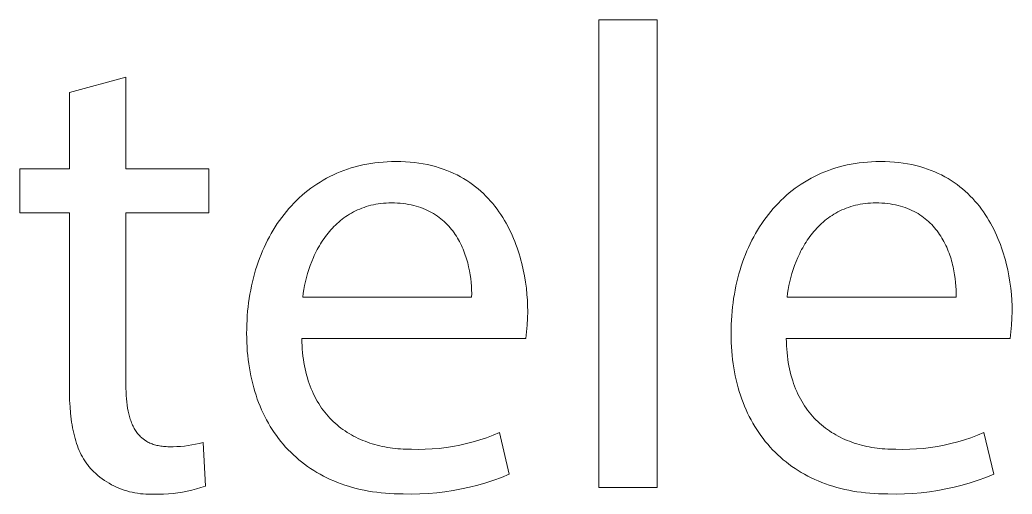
# Model space of a CAD drawing. Header units: millimetres. Extents: x 430 to 4403, y -1522 to 1254.
# Drawn here: x 3938 to 3997.9, y -1456.1 to -1427.4 of the extents above; entities that cross this region are included whole.
import ezdxf

# ---------------------------------------------------------------- set-up
doc = ezdxf.new("R2010")
doc.units = ezdxf.units.MM
doc.header["$MEASUREMENT"] = 0
doc.layers.add('Domyślny', color=7, linetype='Continuous', true_color=0x000000)

msp = doc.modelspace()

# ---------------------------------------------------------------- linework, layer by layer
at = {"layer": 'Domyślny', "color": 18, "lineweight": 15, "true_color": 0x000000}
for p, q in [((3972.984, -1427.425), (3976.49, -1427.425)), ((3972.984, -1455.672), (3972.984, -1427.425)), ((3976.49, -1427.425), (3976.49, -1455.672)), ((3941.003, -1431.805), (3944.416, -1430.892)), ((3944.416, -1430.892), (3944.416, -1436.422)), ((3941.003, -1436.422), (3941.003, -1431.805)), ((3958.254, -1436.307), (3958.485, -1436.246)), ((3958.485, -1436.246), (3958.719, -1436.192)), ((3958.719, -1436.192), (3958.957, -1436.144)), ((3958.957, -1436.144), (3959.199, -1436.102)), ((3959.199, -1436.102), (3959.443, -1436.066)), ((3959.443, -1436.066), (3959.692, -1436.037)), ((3959.692, -1436.037), (3959.943, -1436.014)), ((3959.943, -1436.014), (3960.198, -1435.997)), ((3960.198, -1435.997), (3960.456, -1435.987)), ((3960.456, -1435.987), (3960.717, -1435.984)), ((3960.717, -1435.984), (3961.009, -1435.988)), ((3961.009, -1435.988), (3961.294, -1436)), ((3961.294, -1436), (3961.573, -1436.02)), ((3961.573, -1436.02), (3961.844, -1436.047)), ((3961.844, -1436.047), (3962.11, -1436.082)), ((3962.11, -1436.082), (3962.369, -1436.124)), ((3962.369, -1436.124), (3962.621, -1436.173)), ((3962.621, -1436.173), (3962.867, -1436.229)), ((3962.867, -1436.229), (3963.107, -1436.291)), ((3963.107, -1436.291), (3963.341, -1436.36)), ((3987.506, -1436.307), (3987.737, -1436.246)), ((3987.737, -1436.246), (3987.971, -1436.192)), ((3987.971, -1436.192), (3988.209, -1436.144)), ((3988.209, -1436.144), (3988.451, -1436.102)), ((3988.451, -1436.102), (3988.695, -1436.066)), ((3988.695, -1436.066), (3988.944, -1436.037)), ((3988.944, -1436.037), (3989.195, -1436.014)), ((3989.195, -1436.014), (3989.45, -1435.997)), ((3989.45, -1435.997), (3989.708, -1435.987)), ((3989.708, -1435.987), (3989.969, -1435.984)), ((3989.969, -1435.984), (3990.261, -1435.988)), ((3990.261, -1435.988), (3990.546, -1436)), ((3990.546, -1436), (3990.825, -1436.02)), ((3990.825, -1436.02), (3991.096, -1436.047)), ((3991.096, -1436.047), (3991.362, -1436.082)), ((3991.362, -1436.082), (3991.621, -1436.124)), ((3991.621, -1436.124), (3991.873, -1436.173)), ((3991.873, -1436.173), (3992.119, -1436.229)), ((3992.119, -1436.229), (3992.359, -1436.291)), ((3992.359, -1436.291), (3992.593, -1436.36)), ((3938.013, -1439.081), (3938.013, -1436.422)), ((3938.013, -1436.422), (3941.003, -1436.422)), ((3944.416, -1436.422), (3949.43, -1436.422)), ((3949.43, -1436.422), (3949.43, -1439.081)), ((3956.535, -1436.996), (3956.737, -1436.89)), ((3956.737, -1436.89), (3956.943, -1436.79)), ((3956.943, -1436.79), (3957.152, -1436.695)), ((3957.152, -1436.695), (3957.365, -1436.606)), ((3957.365, -1436.606), (3957.582, -1436.523)), ((3957.582, -1436.523), (3957.803, -1436.445)), ((3957.803, -1436.445), (3958.027, -1436.373)), ((3958.027, -1436.373), (3958.254, -1436.307)), ((3963.341, -1436.36), (3963.569, -1436.436)), ((3963.569, -1436.436), (3963.791, -1436.518)), ((3963.791, -1436.518), (3964.006, -1436.605)), ((3964.006, -1436.605), (3964.216, -1436.699)), ((3964.216, -1436.699), (3964.42, -1436.798)), ((3964.42, -1436.798), (3964.618, -1436.903)), ((3964.618, -1436.903), (3964.811, -1437.014)), ((3985.787, -1436.996), (3985.989, -1436.89)), ((3985.989, -1436.89), (3986.195, -1436.79)), ((3986.195, -1436.79), (3986.404, -1436.695)), ((3986.404, -1436.695), (3986.617, -1436.606)), ((3986.617, -1436.606), (3986.834, -1436.523)), ((3986.834, -1436.523), (3987.055, -1436.445)), ((3987.055, -1436.445), (3987.279, -1436.373)), ((3987.279, -1436.373), (3987.506, -1436.307)), ((3992.593, -1436.36), (3992.821, -1436.436)), ((3992.821, -1436.436), (3993.043, -1436.518)), ((3993.043, -1436.518), (3993.258, -1436.605)), ((3993.258, -1436.605), (3993.468, -1436.699)), ((3993.468, -1436.699), (3993.672, -1436.798)), ((3993.672, -1436.798), (3993.87, -1436.903)), ((3993.87, -1436.903), (3994.063, -1437.014)), ((3955.581, -1437.602), (3955.764, -1437.471)), ((3955.764, -1437.471), (3955.951, -1437.344)), ((3955.951, -1437.344), (3956.142, -1437.223)), ((3956.142, -1437.223), (3956.336, -1437.107)), ((3956.336, -1437.107), (3956.535, -1436.996)), ((3964.811, -1437.014), (3964.998, -1437.129)), ((3964.998, -1437.129), (3965.179, -1437.249)), ((3965.179, -1437.249), (3965.355, -1437.374)), ((3965.355, -1437.374), (3965.525, -1437.504)), ((3984.833, -1437.602), (3985.016, -1437.471)), ((3985.016, -1437.471), (3985.203, -1437.344)), ((3985.203, -1437.344), (3985.394, -1437.223)), ((3985.394, -1437.223), (3985.588, -1437.107)), ((3985.588, -1437.107), (3985.787, -1436.996)), ((3994.063, -1437.014), (3994.25, -1437.129)), ((3994.25, -1437.129), (3994.431, -1437.249)), ((3994.431, -1437.249), (3994.607, -1437.374)), ((3994.607, -1437.374), (3994.777, -1437.504)), ((3954.887, -1438.177), (3955.054, -1438.026)), ((3955.054, -1438.026), (3955.226, -1437.88)), ((3955.226, -1437.88), (3955.401, -1437.739)), ((3955.401, -1437.739), (3955.581, -1437.602)), ((3965.525, -1437.504), (3965.69, -1437.639)), ((3965.69, -1437.639), (3965.85, -1437.777)), ((3965.85, -1437.777), (3966.005, -1437.92)), ((3966.005, -1437.92), (3966.154, -1438.067)), ((3966.154, -1438.067), (3966.298, -1438.217)), ((3984.139, -1438.177), (3984.306, -1438.026)), ((3984.306, -1438.026), (3984.478, -1437.88)), ((3984.478, -1437.88), (3984.653, -1437.739)), ((3984.653, -1437.739), (3984.833, -1437.602)), ((3994.777, -1437.504), (3994.942, -1437.639)), ((3994.942, -1437.639), (3995.102, -1437.777)), ((3995.102, -1437.777), (3995.257, -1437.92)), ((3995.257, -1437.92), (3995.406, -1438.067)), ((3995.406, -1438.067), (3995.55, -1438.217)), ((3954.256, -1438.826), (3954.408, -1438.657)), ((3954.408, -1438.657), (3954.563, -1438.492)), ((3954.563, -1438.492), (3954.723, -1438.332)), ((3954.723, -1438.332), (3954.887, -1438.177)), ((3959.073, -1438.666), (3958.934, -1438.707)), ((3959.215, -1438.629), (3959.073, -1438.666)), ((3959.36, -1438.596), (3959.215, -1438.629)), ((3959.507, -1438.567), (3959.36, -1438.596)), ((3959.658, -1438.542), (3959.507, -1438.567)), ((3959.811, -1438.522), (3959.658, -1438.542)), ((3959.967, -1438.506), (3959.811, -1438.522)), ((3960.126, -1438.494), (3959.967, -1438.506)), ((3960.288, -1438.487), (3960.126, -1438.494)), ((3960.453, -1438.485), (3960.288, -1438.487)), ((3960.635, -1438.487), (3960.453, -1438.485)), ((3960.813, -1438.495), (3960.635, -1438.487)), ((3960.987, -1438.507), (3960.813, -1438.495)), ((3961.157, -1438.524), (3960.987, -1438.507)), ((3961.323, -1438.546), (3961.157, -1438.524)), ((3961.484, -1438.572), (3961.323, -1438.546)), ((3961.641, -1438.603), (3961.484, -1438.572)), ((3961.795, -1438.638), (3961.641, -1438.603)), ((3961.944, -1438.677), (3961.795, -1438.638)), ((3962.089, -1438.72), (3961.944, -1438.677)), ((3966.298, -1438.217), (3966.438, -1438.372)), ((3966.438, -1438.372), (3966.572, -1438.529)), ((3966.572, -1438.529), (3966.701, -1438.69)), ((3966.701, -1438.69), (3966.826, -1438.854)), ((3983.508, -1438.826), (3983.66, -1438.657)), ((3983.66, -1438.657), (3983.815, -1438.492)), ((3983.815, -1438.492), (3983.975, -1438.332)), ((3983.975, -1438.332), (3984.139, -1438.177)), ((3988.325, -1438.666), (3988.186, -1438.707)), ((3988.467, -1438.629), (3988.325, -1438.666)), ((3988.612, -1438.596), (3988.467, -1438.629)), ((3988.759, -1438.567), (3988.612, -1438.596)), ((3988.91, -1438.542), (3988.759, -1438.567)), ((3989.063, -1438.522), (3988.91, -1438.542)), ((3989.219, -1438.506), (3989.063, -1438.522)), ((3989.378, -1438.494), (3989.219, -1438.506)), ((3989.54, -1438.487), (3989.378, -1438.494)), ((3989.705, -1438.485), (3989.54, -1438.487)), ((3989.887, -1438.487), (3989.705, -1438.485)), ((3990.065, -1438.495), (3989.887, -1438.487)), ((3990.239, -1438.507), (3990.065, -1438.495)), ((3990.409, -1438.524), (3990.239, -1438.507)), ((3990.575, -1438.546), (3990.409, -1438.524)), ((3990.736, -1438.572), (3990.575, -1438.546)), ((3990.893, -1438.603), (3990.736, -1438.572)), ((3991.047, -1438.638), (3990.893, -1438.603)), ((3991.196, -1438.677), (3991.047, -1438.638)), ((3991.341, -1438.72), (3991.196, -1438.677)), ((3995.55, -1438.217), (3995.69, -1438.372)), ((3995.69, -1438.372), (3995.824, -1438.529)), ((3995.824, -1438.529), (3995.953, -1438.69)), ((3995.953, -1438.69), (3996.078, -1438.854)), ((3941.003, -1439.081), (3938.013, -1439.081)), ((3941.003, -1449.586), (3941.003, -1439.081)), ((3949.43, -1439.081), (3944.416, -1439.081)), ((3944.416, -1439.081), (3944.416, -1449.467)), ((3953.826, -1439.358), (3953.965, -1439.176)), ((3953.965, -1439.176), (3954.109, -1438.999)), ((3954.109, -1438.999), (3954.256, -1438.826)), ((3957.804, -1439.238), (3957.692, -1439.314)), ((3957.919, -1439.166), (3957.804, -1439.238)), ((3958.037, -1439.097), (3957.919, -1439.166)), ((3958.157, -1439.031), (3958.037, -1439.097)), ((3958.279, -1438.968), (3958.157, -1439.031)), ((3958.405, -1438.909), (3958.279, -1438.968)), ((3958.533, -1438.853), (3958.405, -1438.909)), ((3958.664, -1438.801), (3958.533, -1438.853)), ((3958.798, -1438.752), (3958.664, -1438.801)), ((3958.934, -1438.707), (3958.798, -1438.752)), ((3962.231, -1438.768), (3962.089, -1438.72)), ((3962.368, -1438.819), (3962.231, -1438.768)), ((3962.502, -1438.874), (3962.368, -1438.819)), ((3962.631, -1438.933), (3962.502, -1438.874)), ((3962.757, -1438.995), (3962.631, -1438.933)), ((3962.88, -1439.061), (3962.757, -1438.995)), ((3962.999, -1439.13), (3962.88, -1439.061)), ((3963.114, -1439.202), (3962.999, -1439.13)), ((3963.225, -1439.278), (3963.114, -1439.202)), ((3963.333, -1439.356), (3963.225, -1439.278)), ((3966.826, -1438.854), (3966.946, -1439.021)), ((3966.946, -1439.021), (3967.061, -1439.191)), ((3967.061, -1439.191), (3967.172, -1439.363)), ((3983.078, -1439.358), (3983.217, -1439.176)), ((3983.217, -1439.176), (3983.361, -1438.999)), ((3983.361, -1438.999), (3983.508, -1438.826)), ((3987.056, -1439.238), (3986.944, -1439.314)), ((3987.171, -1439.166), (3987.056, -1439.238)), ((3987.289, -1439.097), (3987.171, -1439.166)), ((3987.409, -1439.031), (3987.289, -1439.097)), ((3987.531, -1438.968), (3987.409, -1439.031)), ((3987.657, -1438.909), (3987.531, -1438.968)), ((3987.785, -1438.853), (3987.657, -1438.909)), ((3987.916, -1438.801), (3987.785, -1438.853)), ((3988.05, -1438.752), (3987.916, -1438.801)), ((3988.186, -1438.707), (3988.05, -1438.752)), ((3991.483, -1438.768), (3991.341, -1438.72)), ((3991.62, -1438.819), (3991.483, -1438.768)), ((3991.754, -1438.874), (3991.62, -1438.819)), ((3991.883, -1438.933), (3991.754, -1438.874)), ((3992.009, -1438.995), (3991.883, -1438.933)), ((3992.132, -1439.061), (3992.009, -1438.995)), ((3992.251, -1439.13), (3992.132, -1439.061)), ((3992.366, -1439.202), (3992.251, -1439.13)), ((3992.477, -1439.278), (3992.366, -1439.202)), ((3992.585, -1439.356), (3992.477, -1439.278)), ((3996.078, -1438.854), (3996.198, -1439.021)), ((3996.198, -1439.021), (3996.313, -1439.191)), ((3996.313, -1439.191), (3996.424, -1439.363)), ((3953.433, -1439.927), (3953.56, -1439.733)), ((3953.56, -1439.733), (3953.691, -1439.544)), ((3953.691, -1439.544), (3953.826, -1439.358)), ((3957.072, -1439.823), (3956.978, -1439.916)), ((3957.169, -1439.732), (3957.072, -1439.823)), ((3957.269, -1439.643), (3957.169, -1439.732)), ((3957.371, -1439.556), (3957.269, -1439.643)), ((3957.475, -1439.473), (3957.371, -1439.556)), ((3957.582, -1439.392), (3957.475, -1439.473)), ((3957.692, -1439.314), (3957.582, -1439.392)), ((3963.438, -1439.438), (3963.333, -1439.356)), ((3963.539, -1439.522), (3963.438, -1439.438)), ((3963.637, -1439.609), (3963.539, -1439.522)), ((3963.731, -1439.699), (3963.637, -1439.609)), ((3963.822, -1439.791), (3963.731, -1439.699)), ((3963.91, -1439.885), (3963.822, -1439.791)), ((3963.995, -1439.982), (3963.91, -1439.885)), ((3967.172, -1439.363), (3967.278, -1439.538)), ((3967.278, -1439.538), (3967.379, -1439.715)), ((3967.379, -1439.715), (3967.476, -1439.894)), ((3967.476, -1439.894), (3967.569, -1440.075)), ((3982.685, -1439.927), (3982.812, -1439.733)), ((3982.812, -1439.733), (3982.943, -1439.544)), ((3982.943, -1439.544), (3983.078, -1439.358)), ((3986.324, -1439.823), (3986.23, -1439.916)), ((3986.421, -1439.732), (3986.324, -1439.823)), ((3986.521, -1439.643), (3986.421, -1439.732)), ((3986.623, -1439.556), (3986.521, -1439.643)), ((3986.727, -1439.473), (3986.623, -1439.556)), ((3986.834, -1439.392), (3986.727, -1439.473)), ((3986.944, -1439.314), (3986.834, -1439.392)), ((3992.69, -1439.438), (3992.585, -1439.356)), ((3992.791, -1439.522), (3992.69, -1439.438)), ((3992.889, -1439.609), (3992.791, -1439.522)), ((3992.983, -1439.699), (3992.889, -1439.609)), ((3993.074, -1439.791), (3992.983, -1439.699)), ((3993.162, -1439.885), (3993.074, -1439.791)), ((3993.247, -1439.982), (3993.162, -1439.885)), ((3996.424, -1439.363), (3996.53, -1439.538)), ((3996.53, -1439.538), (3996.631, -1439.715)), ((3996.631, -1439.715), (3996.728, -1439.894)), ((3996.728, -1439.894), (3996.821, -1440.075)), ((3953.079, -1440.531), (3953.193, -1440.326)), ((3953.193, -1440.326), (3953.311, -1440.125)), ((3953.311, -1440.125), (3953.433, -1439.927)), ((3956.543, -1440.416), (3956.463, -1440.522)), ((3956.625, -1440.312), (3956.543, -1440.416)), ((3956.71, -1440.21), (3956.625, -1440.312)), ((3956.797, -1440.11), (3956.71, -1440.21)), ((3956.886, -1440.012), (3956.797, -1440.11)), ((3956.978, -1439.916), (3956.886, -1440.012)), ((3964.076, -1440.081), (3963.995, -1439.982)), ((3964.155, -1440.181), (3964.076, -1440.081)), ((3964.23, -1440.284), (3964.155, -1440.181)), ((3964.303, -1440.389), (3964.23, -1440.284)), ((3964.372, -1440.496), (3964.303, -1440.389)), ((3964.438, -1440.604), (3964.372, -1440.496)), ((3967.569, -1440.075), (3967.658, -1440.257)), ((3967.658, -1440.257), (3967.742, -1440.441)), ((3967.742, -1440.441), (3967.822, -1440.627)), ((3982.331, -1440.531), (3982.445, -1440.326)), ((3982.445, -1440.326), (3982.563, -1440.125)), ((3982.563, -1440.125), (3982.685, -1439.927)), ((3985.795, -1440.416), (3985.715, -1440.522)), ((3985.877, -1440.312), (3985.795, -1440.416)), ((3985.962, -1440.21), (3985.877, -1440.312)), ((3986.049, -1440.11), (3985.962, -1440.21)), ((3986.138, -1440.012), (3986.049, -1440.11)), ((3986.23, -1439.916), (3986.138, -1440.012)), ((3993.328, -1440.081), (3993.247, -1439.982)), ((3993.407, -1440.181), (3993.328, -1440.081)), ((3993.482, -1440.284), (3993.407, -1440.181)), ((3993.555, -1440.389), (3993.482, -1440.284)), ((3993.624, -1440.496), (3993.555, -1440.389)), ((3993.69, -1440.604), (3993.624, -1440.496)), ((3996.821, -1440.075), (3996.91, -1440.257)), ((3996.91, -1440.257), (3996.994, -1440.441)), ((3996.994, -1440.441), (3997.074, -1440.627)), ((3952.764, -1441.168), (3952.864, -1440.952)), ((3952.864, -1440.952), (3952.969, -1440.74)), ((3952.969, -1440.74), (3953.079, -1440.531)), ((3956.1, -1441.074), (3956.034, -1441.188)), ((3956.168, -1440.961), (3956.1, -1441.074)), ((3956.238, -1440.849), (3956.168, -1440.961)), ((3956.311, -1440.738), (3956.238, -1440.849)), ((3956.386, -1440.629), (3956.311, -1440.738)), ((3956.463, -1440.522), (3956.386, -1440.629)), ((3964.502, -1440.713), (3964.438, -1440.604)), ((3964.563, -1440.824), (3964.502, -1440.713)), ((3964.621, -1440.937), (3964.563, -1440.824)), ((3964.676, -1441.05), (3964.621, -1440.937)), ((3964.728, -1441.165), (3964.676, -1441.05)), ((3967.822, -1440.627), (3967.898, -1440.814)), ((3967.898, -1440.814), (3967.97, -1441.001)), ((3967.97, -1441.001), (3968.039, -1441.19)), ((3982.016, -1441.168), (3982.116, -1440.952)), ((3982.116, -1440.952), (3982.222, -1440.74)), ((3982.222, -1440.74), (3982.331, -1440.531)), ((3985.352, -1441.074), (3985.286, -1441.188)), ((3985.42, -1440.961), (3985.352, -1441.074)), ((3985.49, -1440.849), (3985.42, -1440.961)), ((3985.563, -1440.738), (3985.49, -1440.849)), ((3985.638, -1440.629), (3985.563, -1440.738)), ((3985.715, -1440.522), (3985.638, -1440.629)), ((3993.754, -1440.713), (3993.69, -1440.604)), ((3993.815, -1440.824), (3993.754, -1440.713)), ((3993.873, -1440.937), (3993.815, -1440.824)), ((3993.928, -1441.05), (3993.873, -1440.937)), ((3993.98, -1441.165), (3993.928, -1441.05)), ((3997.074, -1440.627), (3997.15, -1440.814)), ((3997.15, -1440.814), (3997.222, -1441.001)), ((3997.222, -1441.001), (3997.291, -1441.19)), ((3952.488, -1441.836), (3952.575, -1441.61)), ((3952.575, -1441.61), (3952.667, -1441.387)), ((3952.667, -1441.387), (3952.764, -1441.168)), ((3955.795, -1441.656), (3955.74, -1441.775)), ((3955.851, -1441.538), (3955.795, -1441.656)), ((3955.91, -1441.42), (3955.851, -1441.538)), ((3955.971, -1441.304), (3955.91, -1441.42)), ((3956.034, -1441.188), (3955.971, -1441.304)), ((3964.778, -1441.28), (3964.728, -1441.165)), ((3964.825, -1441.397), (3964.778, -1441.28)), ((3964.87, -1441.514), (3964.825, -1441.397)), ((3964.912, -1441.632), (3964.87, -1441.514)), ((3964.952, -1441.75), (3964.912, -1441.632)), ((3968.039, -1441.19), (3968.103, -1441.379)), ((3968.103, -1441.379), (3968.163, -1441.569)), ((3968.163, -1441.569), (3968.22, -1441.76)), ((3981.74, -1441.836), (3981.827, -1441.61)), ((3981.827, -1441.61), (3981.919, -1441.387)), ((3981.919, -1441.387), (3982.016, -1441.168)), ((3985.047, -1441.656), (3984.992, -1441.775)), ((3985.103, -1441.538), (3985.047, -1441.656)), ((3985.162, -1441.42), (3985.103, -1441.538)), ((3985.223, -1441.304), (3985.162, -1441.42)), ((3985.286, -1441.188), (3985.223, -1441.304)), ((3994.03, -1441.28), (3993.98, -1441.165)), ((3994.077, -1441.397), (3994.03, -1441.28)), ((3994.122, -1441.514), (3994.077, -1441.397)), ((3994.164, -1441.632), (3994.122, -1441.514)), ((3994.204, -1441.75), (3994.164, -1441.632)), ((3997.291, -1441.19), (3997.355, -1441.379)), ((3997.355, -1441.379), (3997.415, -1441.569)), ((3997.415, -1441.569), (3997.472, -1441.76)), ((3952.252, -1442.532), (3952.326, -1442.297)), ((3952.326, -1442.297), (3952.405, -1442.065)), ((3952.405, -1442.065), (3952.488, -1441.836)), ((3955.545, -1442.258), (3955.46, -1442.501)), ((3955.638, -1442.016), (3955.545, -1442.258)), ((3955.74, -1441.775), (3955.638, -1442.016)), ((3964.989, -1441.869), (3964.952, -1441.75)), ((3965.024, -1441.988), (3964.989, -1441.869)), ((3965.057, -1442.108), (3965.024, -1441.988)), ((3965.087, -1442.227), (3965.057, -1442.108)), ((3965.115, -1442.347), (3965.087, -1442.227)), ((3968.22, -1441.76), (3968.273, -1441.95)), ((3968.273, -1441.95), (3968.323, -1442.14)), ((3968.323, -1442.14), (3968.411, -1442.521)), ((3981.504, -1442.532), (3981.578, -1442.297)), ((3981.578, -1442.297), (3981.657, -1442.065)), ((3981.657, -1442.065), (3981.74, -1441.836)), ((3984.797, -1442.258), (3984.712, -1442.501)), ((3984.89, -1442.016), (3984.797, -1442.258)), ((3984.992, -1441.775), (3984.89, -1442.016)), ((3994.241, -1441.869), (3994.204, -1441.75)), ((3994.276, -1441.988), (3994.241, -1441.869)), ((3994.309, -1442.108), (3994.276, -1441.988)), ((3994.339, -1442.227), (3994.309, -1442.108)), ((3994.367, -1442.347), (3994.339, -1442.227)), ((3997.472, -1441.76), (3997.525, -1441.95)), ((3997.525, -1441.95), (3997.575, -1442.14)), ((3997.575, -1442.14), (3997.663, -1442.521)), ((3952.118, -1443.011), (3952.183, -1442.77)), ((3952.183, -1442.77), (3952.252, -1442.532)), ((3955.383, -1442.745), (3955.315, -1442.988)), ((3955.46, -1442.501), (3955.383, -1442.745)), ((3965.164, -1442.586), (3965.115, -1442.347)), ((3965.205, -1442.823), (3965.164, -1442.586)), ((3965.238, -1443.059), (3965.205, -1442.823)), ((3968.411, -1442.521), (3968.486, -1442.899)), ((3981.37, -1443.011), (3981.435, -1442.77)), ((3981.435, -1442.77), (3981.504, -1442.532)), ((3984.635, -1442.745), (3984.567, -1442.988)), ((3984.712, -1442.501), (3984.635, -1442.745)), ((3994.416, -1442.586), (3994.367, -1442.347)), ((3994.457, -1442.823), (3994.416, -1442.586)), ((3994.49, -1443.059), (3994.457, -1442.823)), ((3997.663, -1442.521), (3997.738, -1442.899)), ((3952.003, -1443.501), (3952.058, -1443.255)), ((3952.058, -1443.255), (3952.118, -1443.011)), ((3955.203, -1443.471), (3955.159, -1443.708)), ((3955.255, -1443.23), (3955.203, -1443.471)), ((3955.315, -1442.988), (3955.255, -1443.23)), ((3965.264, -1443.291), (3965.238, -1443.059)), ((3965.282, -1443.519), (3965.264, -1443.291)), ((3968.486, -1442.899), (3968.548, -1443.273)), ((3968.548, -1443.273), (3968.598, -1443.643)), ((3981.255, -1443.501), (3981.31, -1443.255)), ((3981.31, -1443.255), (3981.37, -1443.011)), ((3984.455, -1443.471), (3984.411, -1443.708)), ((3984.507, -1443.23), (3984.455, -1443.471)), ((3984.567, -1442.988), (3984.507, -1443.23)), ((3994.516, -1443.291), (3994.49, -1443.059)), ((3994.534, -1443.519), (3994.516, -1443.291)), ((3997.738, -1442.899), (3997.8, -1443.273)), ((3997.8, -1443.273), (3997.85, -1443.643)), ((3951.864, -1444.256), (3951.906, -1444.002)), ((3951.906, -1444.002), (3951.952, -1443.75)), ((3951.952, -1443.75), (3952.003, -1443.501)), ((3955.123, -1443.943), (3955.094, -1444.174)), ((3955.159, -1443.708), (3955.123, -1443.943)), ((3965.292, -1443.743), (3965.282, -1443.519)), ((3965.297, -1443.962), (3965.292, -1443.743)), ((3965.295, -1444.174), (3965.297, -1443.962)), ((3968.598, -1443.643), (3968.635, -1444.007)), ((3968.635, -1444.007), (3968.661, -1444.363)), ((3981.116, -1444.256), (3981.158, -1444.002)), ((3981.158, -1444.002), (3981.204, -1443.75)), ((3981.204, -1443.75), (3981.255, -1443.501)), ((3984.375, -1443.943), (3984.346, -1444.174)), ((3984.411, -1443.708), (3984.375, -1443.943)), ((3994.544, -1443.743), (3994.534, -1443.519)), ((3994.549, -1443.962), (3994.544, -1443.743)), ((3994.547, -1444.174), (3994.549, -1443.962)), ((3997.85, -1443.643), (3997.887, -1444.007)), ((3997.887, -1444.007), (3997.913, -1444.363)), ((3951.796, -1444.771), (3951.828, -1444.513)), ((3951.828, -1444.513), (3951.864, -1444.256)), ((3955.094, -1444.174), (3965.295, -1444.174)), ((3968.661, -1444.363), (3968.677, -1444.71)), ((3981.048, -1444.771), (3981.08, -1444.513)), ((3981.08, -1444.513), (3981.116, -1444.256)), ((3984.346, -1444.174), (3994.547, -1444.174)), ((3997.913, -1444.363), (3997.929, -1444.71)), ((3951.747, -1445.296), (3951.769, -1445.033)), ((3951.769, -1445.033), (3951.796, -1444.771)), ((3968.682, -1445.047), (3968.671, -1445.455)), ((3968.677, -1444.71), (3968.682, -1445.047)), ((3980.999, -1445.296), (3981.021, -1445.033)), ((3981.021, -1445.033), (3981.048, -1444.771)), ((3997.934, -1445.047), (3997.923, -1445.455)), ((3997.929, -1444.71), (3997.934, -1445.047)), ((3951.71, -1446.098), (3951.717, -1445.829)), ((3951.717, -1445.829), (3951.73, -1445.561)), ((3951.73, -1445.561), (3951.747, -1445.296)), ((3968.648, -1445.862), (3968.612, -1446.269)), ((3968.671, -1445.455), (3968.648, -1445.862)), ((3980.962, -1446.098), (3980.969, -1445.829)), ((3980.969, -1445.829), (3980.982, -1445.561)), ((3980.982, -1445.561), (3980.999, -1445.296)), ((3997.9, -1445.862), (3997.864, -1446.269)), ((3997.923, -1445.455), (3997.9, -1445.862)), ((3951.707, -1446.37), (3951.71, -1446.098)), ((3951.71, -1446.64), (3951.707, -1446.37)), ((3968.612, -1446.269), (3968.563, -1446.674)), ((3980.959, -1446.37), (3980.962, -1446.098)), ((3980.962, -1446.64), (3980.959, -1446.37)), ((3997.864, -1446.269), (3997.815, -1446.674)), ((3951.718, -1446.907), (3951.71, -1446.64)), ((3951.731, -1447.172), (3951.718, -1446.907)), ((3955.041, -1446.674), (3955.047, -1446.894)), ((3968.563, -1446.674), (3955.041, -1446.674)), ((3955.047, -1446.894), (3955.056, -1447.11)), ((3980.97, -1446.907), (3980.962, -1446.64)), ((3980.983, -1447.172), (3980.97, -1446.907)), ((3984.293, -1446.674), (3984.299, -1446.894)), ((3997.815, -1446.674), (3984.293, -1446.674)), ((3984.299, -1446.894), (3984.308, -1447.11)), ((3951.748, -1447.434), (3951.731, -1447.172)), ((3951.772, -1447.692), (3951.748, -1447.434)), ((3955.056, -1447.11), (3955.07, -1447.322)), ((3955.07, -1447.322), (3955.088, -1447.53)), ((3955.088, -1447.53), (3955.11, -1447.734)), ((3981, -1447.434), (3980.983, -1447.172)), ((3981.024, -1447.692), (3981, -1447.434)), ((3984.308, -1447.11), (3984.322, -1447.322)), ((3984.322, -1447.322), (3984.34, -1447.53)), ((3984.34, -1447.53), (3984.362, -1447.734)), ((3951.8, -1447.948), (3951.772, -1447.692)), ((3951.833, -1448.201), (3951.8, -1447.948)), ((3951.871, -1448.45), (3951.833, -1448.201)), ((3955.11, -1447.734), (3955.136, -1447.934)), ((3955.136, -1447.934), (3955.166, -1448.13)), ((3955.166, -1448.13), (3955.2, -1448.322)), ((3981.052, -1447.948), (3981.024, -1447.692)), ((3981.085, -1448.201), (3981.052, -1447.948)), ((3981.123, -1448.45), (3981.085, -1448.201)), ((3984.362, -1447.734), (3984.388, -1447.934)), ((3984.388, -1447.934), (3984.418, -1448.13)), ((3984.418, -1448.13), (3984.452, -1448.322)), ((3951.914, -1448.697), (3951.871, -1448.45)), ((3951.962, -1448.94), (3951.914, -1448.697)), ((3955.2, -1448.322), (3955.238, -1448.51)), ((3955.238, -1448.51), (3955.28, -1448.694)), ((3955.28, -1448.694), (3955.326, -1448.874)), ((3955.326, -1448.874), (3955.375, -1449.051)), ((3981.166, -1448.697), (3981.123, -1448.45)), ((3981.214, -1448.94), (3981.166, -1448.697)), ((3984.452, -1448.322), (3984.49, -1448.51)), ((3984.49, -1448.51), (3984.532, -1448.694)), ((3984.532, -1448.694), (3984.578, -1448.874)), ((3984.578, -1448.874), (3984.627, -1449.051)), ((3944.416, -1449.467), (3944.418, -1449.687)), ((3952.015, -1449.18), (3951.962, -1448.94)), ((3952.072, -1449.417), (3952.015, -1449.18)), ((3952.135, -1449.65), (3952.072, -1449.417)), ((3955.375, -1449.051), (3955.428, -1449.223)), ((3955.428, -1449.223), (3955.484, -1449.392)), ((3955.484, -1449.392), (3955.544, -1449.557)), ((3981.267, -1449.18), (3981.214, -1448.94)), ((3981.324, -1449.417), (3981.267, -1449.18)), ((3981.387, -1449.65), (3981.324, -1449.417)), ((3984.627, -1449.051), (3984.68, -1449.223)), ((3984.68, -1449.223), (3984.736, -1449.392)), ((3984.736, -1449.392), (3984.796, -1449.557)), ((3941.007, -1450.004), (3941.003, -1449.586)), ((3941.02, -1450.409), (3941.007, -1450.004)), ((3944.418, -1449.687), (3944.424, -1449.901)), ((3944.424, -1449.901), (3944.434, -1450.11)), ((3952.203, -1449.88), (3952.135, -1449.65)), ((3952.275, -1450.107), (3952.203, -1449.88)), ((3955.544, -1449.557), (3955.608, -1449.718)), ((3955.608, -1449.718), (3955.675, -1449.876)), ((3955.675, -1449.876), (3955.745, -1450.029)), ((3955.745, -1450.029), (3955.819, -1450.179)), ((3981.455, -1449.88), (3981.387, -1449.65)), ((3981.527, -1450.107), (3981.455, -1449.88)), ((3984.796, -1449.557), (3984.86, -1449.718)), ((3984.86, -1449.718), (3984.927, -1449.876)), ((3984.927, -1449.876), (3984.997, -1450.029)), ((3984.997, -1450.029), (3985.071, -1450.179)), ((3941.042, -1450.8), (3941.02, -1450.409)), ((3944.434, -1450.11), (3944.449, -1450.312)), ((3944.449, -1450.312), (3944.468, -1450.507)), ((3944.468, -1450.507), (3944.491, -1450.697)), ((3952.352, -1450.33), (3952.275, -1450.107)), ((3952.434, -1450.549), (3952.352, -1450.33)), ((3952.52, -1450.765), (3952.434, -1450.549)), ((3955.819, -1450.179), (3955.896, -1450.325)), ((3955.896, -1450.325), (3955.976, -1450.468)), ((3955.976, -1450.468), (3956.06, -1450.607)), ((3956.06, -1450.607), (3956.146, -1450.742)), ((3981.604, -1450.33), (3981.527, -1450.107)), ((3981.686, -1450.549), (3981.604, -1450.33)), ((3981.772, -1450.765), (3981.686, -1450.549)), ((3985.071, -1450.179), (3985.148, -1450.325)), ((3985.148, -1450.325), (3985.228, -1450.468)), ((3985.228, -1450.468), (3985.312, -1450.607)), ((3985.312, -1450.607), (3985.398, -1450.742)), ((3941.074, -1451.179), (3941.042, -1450.8)), ((3941.116, -1451.544), (3941.074, -1451.179)), ((3944.491, -1450.697), (3944.519, -1450.88)), ((3944.519, -1450.88), (3944.552, -1451.057)), ((3944.552, -1451.057), (3944.57, -1451.143)), ((3944.57, -1451.143), (3944.59, -1451.227)), ((3944.59, -1451.227), (3944.61, -1451.31)), ((3952.612, -1450.978), (3952.52, -1450.765)), ((3952.708, -1451.187), (3952.612, -1450.978)), ((3952.808, -1451.392), (3952.708, -1451.187)), ((3956.146, -1450.742), (3956.236, -1450.874)), ((3956.236, -1450.874), (3956.328, -1451.002)), ((3956.328, -1451.002), (3956.423, -1451.126)), ((3956.423, -1451.126), (3956.522, -1451.247)), ((3956.522, -1451.247), (3956.623, -1451.364)), ((3981.864, -1450.978), (3981.772, -1450.765)), ((3981.96, -1451.187), (3981.864, -1450.978)), ((3982.06, -1451.392), (3981.96, -1451.187)), ((3985.398, -1450.742), (3985.488, -1450.874)), ((3985.488, -1450.874), (3985.58, -1451.002)), ((3985.58, -1451.002), (3985.675, -1451.126)), ((3985.675, -1451.126), (3985.774, -1451.247)), ((3985.774, -1451.247), (3985.875, -1451.364)), ((3941.141, -1451.721), (3941.116, -1451.544)), ((3941.168, -1451.895), (3941.141, -1451.721)), ((3944.61, -1451.31), (3944.632, -1451.391)), ((3944.632, -1451.391), (3944.655, -1451.47)), ((3944.655, -1451.47), (3944.68, -1451.548)), ((3944.68, -1451.548), (3944.705, -1451.624)), ((3944.705, -1451.624), (3944.732, -1451.698)), ((3944.732, -1451.698), (3944.761, -1451.771)), ((3944.761, -1451.771), (3944.79, -1451.842)), ((3944.79, -1451.842), (3944.821, -1451.911)), ((3952.913, -1451.593), (3952.808, -1451.392)), ((3953.023, -1451.791), (3952.913, -1451.593)), ((3953.138, -1451.985), (3953.023, -1451.791)), ((3956.623, -1451.364), (3956.727, -1451.478)), ((3956.727, -1451.478), (3956.833, -1451.588)), ((3956.833, -1451.588), (3956.942, -1451.694)), ((3956.942, -1451.694), (3957.054, -1451.797)), ((3957.054, -1451.797), (3957.168, -1451.897)), ((3982.165, -1451.593), (3982.06, -1451.392)), ((3982.275, -1451.791), (3982.165, -1451.593)), ((3982.39, -1451.985), (3982.275, -1451.791)), ((3985.875, -1451.364), (3985.979, -1451.478)), ((3985.979, -1451.478), (3986.085, -1451.588)), ((3986.085, -1451.588), (3986.194, -1451.694)), ((3986.194, -1451.694), (3986.306, -1451.797)), ((3986.306, -1451.797), (3986.42, -1451.897)), ((3941.198, -1452.065), (3941.168, -1451.895)), ((3941.231, -1452.232), (3941.198, -1452.065)), ((3941.267, -1452.395), (3941.231, -1452.232)), ((3941.305, -1452.555), (3941.267, -1452.395)), ((3944.821, -1451.911), (3944.853, -1451.979)), ((3944.853, -1451.979), (3944.887, -1452.045)), ((3944.887, -1452.045), (3944.922, -1452.109)), ((3944.922, -1452.109), (3944.959, -1452.171)), ((3944.959, -1452.171), (3944.997, -1452.232)), ((3944.997, -1452.232), (3945.036, -1452.291)), ((3945.036, -1452.291), (3945.077, -1452.348)), ((3945.077, -1452.348), (3945.119, -1452.404)), ((3945.119, -1452.404), (3945.163, -1452.457)), ((3945.163, -1452.457), (3945.208, -1452.509)), ((3953.257, -1452.175), (3953.138, -1451.985)), ((3953.38, -1452.361), (3953.257, -1452.175)), ((3953.508, -1452.543), (3953.38, -1452.361)), ((3957.168, -1451.897), (3957.285, -1451.993)), ((3957.285, -1451.993), (3957.404, -1452.086)), ((3957.404, -1452.086), (3957.526, -1452.175)), ((3957.526, -1452.175), (3957.65, -1452.261)), ((3957.65, -1452.261), (3957.776, -1452.344)), ((3957.776, -1452.344), (3957.904, -1452.423)), ((3957.904, -1452.423), (3958.034, -1452.499)), ((3966.587, -1452.522), (3966.975, -1452.363)), ((3966.975, -1452.363), (3967.57, -1454.877)), ((3982.509, -1452.175), (3982.39, -1451.985)), ((3982.632, -1452.361), (3982.509, -1452.175)), ((3982.76, -1452.543), (3982.632, -1452.361)), ((3986.42, -1451.897), (3986.537, -1451.993)), ((3986.537, -1451.993), (3986.656, -1452.086)), ((3986.656, -1452.086), (3986.778, -1452.175)), ((3986.778, -1452.175), (3986.902, -1452.261)), ((3986.902, -1452.261), (3987.028, -1452.344)), ((3987.028, -1452.344), (3987.156, -1452.423)), ((3987.156, -1452.423), (3987.286, -1452.499)), ((3995.839, -1452.522), (3996.227, -1452.363)), ((3996.227, -1452.363), (3996.822, -1454.877)), ((3941.347, -1452.711), (3941.305, -1452.555)), ((3941.391, -1452.863), (3941.347, -1452.711)), ((3941.439, -1453.012), (3941.391, -1452.863)), ((3941.489, -1453.157), (3941.439, -1453.012)), ((3945.208, -1452.509), (3945.254, -1452.559)), ((3945.254, -1452.559), (3945.303, -1452.608)), ((3945.303, -1452.608), (3945.352, -1452.654)), ((3945.352, -1452.654), (3945.378, -1452.677)), ((3945.378, -1452.677), (3945.403, -1452.699)), ((3945.403, -1452.699), (3945.43, -1452.721)), ((3945.43, -1452.721), (3945.456, -1452.742)), ((3945.456, -1452.742), (3945.483, -1452.763)), ((3945.483, -1452.763), (3945.511, -1452.783)), ((3945.511, -1452.783), (3945.538, -1452.803)), ((3945.538, -1452.803), (3945.566, -1452.822)), ((3945.566, -1452.822), (3945.595, -1452.841)), ((3945.595, -1452.841), (3945.624, -1452.86)), ((3945.624, -1452.86), (3945.653, -1452.878)), ((3945.653, -1452.878), (3945.683, -1452.895)), ((3945.683, -1452.895), (3945.744, -1452.929)), ((3945.744, -1452.929), (3945.806, -1452.961)), ((3945.806, -1452.961), (3945.87, -1452.991)), ((3945.87, -1452.991), (3945.936, -1453.019)), ((3945.936, -1453.019), (3946.003, -1453.045)), ((3946.003, -1453.045), (3946.072, -1453.07)), ((3946.072, -1453.07), (3946.143, -1453.092)), ((3948.403, -1453.108), (3948.628, -1453.066)), ((3948.628, -1453.066), (3948.851, -1453.016)), ((3948.851, -1453.016), (3949.073, -1452.96)), ((3949.073, -1452.96), (3949.219, -1455.593)), ((3953.64, -1452.721), (3953.508, -1452.543)), ((3953.777, -1452.895), (3953.64, -1452.721)), ((3953.919, -1453.064), (3953.777, -1452.895)), ((3954.064, -1453.23), (3953.919, -1453.064)), ((3958.034, -1452.499), (3958.167, -1452.572)), ((3958.167, -1452.572), (3958.301, -1452.641)), ((3958.301, -1452.641), (3958.438, -1452.707)), ((3958.438, -1452.707), (3958.576, -1452.77)), ((3958.576, -1452.77), (3958.716, -1452.829)), ((3958.716, -1452.829), (3958.858, -1452.886)), ((3958.858, -1452.886), (3959.002, -1452.939)), ((3959.002, -1452.939), (3959.147, -1452.989)), ((3959.147, -1452.989), (3959.295, -1453.035)), ((3959.295, -1453.035), (3959.443, -1453.079)), ((3959.443, -1453.079), (3959.593, -1453.119)), ((3964.577, -1453.118), (3964.986, -1453.026)), ((3964.986, -1453.026), (3965.393, -1452.92)), ((3965.393, -1452.92), (3965.795, -1452.801)), ((3965.795, -1452.801), (3966.193, -1452.668)), ((3966.193, -1452.668), (3966.587, -1452.522)), ((3982.892, -1452.721), (3982.76, -1452.543)), ((3983.029, -1452.895), (3982.892, -1452.721)), ((3983.171, -1453.064), (3983.029, -1452.895)), ((3983.316, -1453.23), (3983.171, -1453.064)), ((3987.286, -1452.499), (3987.419, -1452.572)), ((3987.419, -1452.572), (3987.553, -1452.641)), ((3987.553, -1452.641), (3987.69, -1452.707)), ((3987.69, -1452.707), (3987.828, -1452.77)), ((3987.828, -1452.77), (3987.968, -1452.829)), ((3987.968, -1452.829), (3988.11, -1452.886)), ((3988.11, -1452.886), (3988.254, -1452.939)), ((3988.254, -1452.939), (3988.4, -1452.989)), ((3988.4, -1452.989), (3988.547, -1453.035)), ((3988.547, -1453.035), (3988.695, -1453.079)), ((3988.695, -1453.079), (3988.845, -1453.119)), ((3993.829, -1453.118), (3994.239, -1453.026)), ((3994.239, -1453.026), (3994.645, -1452.92)), ((3994.645, -1452.92), (3995.047, -1452.801)), ((3995.047, -1452.801), (3995.445, -1452.668)), ((3995.445, -1452.668), (3995.839, -1452.522)), ((3941.543, -1453.298), (3941.489, -1453.157)), ((3941.6, -1453.436), (3941.543, -1453.298)), ((3941.66, -1453.57), (3941.6, -1453.436)), ((3941.723, -1453.7), (3941.66, -1453.57)), ((3946.143, -1453.092), (3946.215, -1453.113)), ((3946.215, -1453.113), (3946.289, -1453.131)), ((3946.289, -1453.131), (3946.365, -1453.148)), ((3946.365, -1453.148), (3946.442, -1453.163)), ((3946.442, -1453.163), (3946.522, -1453.175)), ((3946.522, -1453.175), (3946.603, -1453.186)), ((3946.603, -1453.186), (3946.686, -1453.195)), ((3946.686, -1453.195), (3946.771, -1453.202)), ((3946.771, -1453.202), (3946.857, -1453.207)), ((3946.857, -1453.207), (3946.946, -1453.21)), ((3946.946, -1453.21), (3947.036, -1453.211)), ((3947.036, -1453.211), (3947.265, -1453.212)), ((3947.265, -1453.212), (3947.493, -1453.206)), ((3947.493, -1453.206), (3947.722, -1453.192)), ((3947.722, -1453.192), (3947.95, -1453.171)), ((3947.95, -1453.171), (3948.177, -1453.143)), ((3948.177, -1453.143), (3948.403, -1453.108)), ((3954.214, -1453.392), (3954.064, -1453.23)), ((3954.369, -1453.549), (3954.214, -1453.392)), ((3954.528, -1453.702), (3954.369, -1453.549)), ((3959.593, -1453.119), (3959.745, -1453.157)), ((3959.745, -1453.157), (3959.898, -1453.191)), ((3959.898, -1453.191), (3960.052, -1453.222)), ((3960.052, -1453.222), (3960.208, -1453.25)), ((3960.208, -1453.25), (3960.365, -1453.275)), ((3960.365, -1453.275), (3960.523, -1453.297)), ((3960.523, -1453.297), (3960.682, -1453.316)), ((3960.682, -1453.316), (3960.842, -1453.332)), ((3960.842, -1453.332), (3961.003, -1453.345)), ((3961.003, -1453.345), (3961.165, -1453.356)), ((3961.165, -1453.356), (3961.328, -1453.363)), ((3961.328, -1453.363), (3961.492, -1453.367)), ((3961.492, -1453.367), (3961.656, -1453.369)), ((3961.656, -1453.369), (3962.076, -1453.375)), ((3962.076, -1453.375), (3962.496, -1453.367)), ((3962.496, -1453.367), (3962.915, -1453.346)), ((3962.915, -1453.346), (3963.333, -1453.31)), ((3963.333, -1453.31), (3963.75, -1453.26)), ((3963.75, -1453.26), (3964.165, -1453.196)), ((3964.165, -1453.196), (3964.577, -1453.118)), ((3983.466, -1453.392), (3983.316, -1453.23)), ((3983.621, -1453.549), (3983.466, -1453.392)), ((3983.78, -1453.702), (3983.621, -1453.549)), ((3988.845, -1453.119), (3988.997, -1453.157)), ((3988.997, -1453.157), (3989.15, -1453.191)), ((3989.15, -1453.191), (3989.304, -1453.222)), ((3989.304, -1453.222), (3989.46, -1453.25)), ((3989.46, -1453.25), (3989.617, -1453.275)), ((3989.617, -1453.275), (3989.775, -1453.297)), ((3989.775, -1453.297), (3989.934, -1453.316)), ((3989.934, -1453.316), (3990.094, -1453.332)), ((3990.094, -1453.332), (3990.255, -1453.345)), ((3990.255, -1453.345), (3990.417, -1453.356)), ((3990.417, -1453.356), (3990.58, -1453.363)), ((3990.58, -1453.363), (3990.744, -1453.367)), ((3990.744, -1453.367), (3990.908, -1453.369)), ((3990.908, -1453.369), (3991.328, -1453.375)), ((3991.328, -1453.375), (3991.748, -1453.367)), ((3991.748, -1453.367), (3992.167, -1453.346)), ((3992.167, -1453.346), (3992.585, -1453.31)), ((3992.585, -1453.31), (3993.002, -1453.26)), ((3993.002, -1453.26), (3993.417, -1453.196)), ((3993.417, -1453.196), (3993.829, -1453.118)), ((3941.789, -1453.826), (3941.723, -1453.7)), ((3941.859, -1453.948), (3941.789, -1453.826)), ((3941.896, -1454.008), (3941.859, -1453.948)), ((3941.933, -1454.067), (3941.896, -1454.008)), ((3941.971, -1454.124), (3941.933, -1454.067)), ((3942.009, -1454.181), (3941.971, -1454.124)), ((3942.049, -1454.237), (3942.009, -1454.181)), ((3942.09, -1454.292), (3942.049, -1454.237)), ((3954.691, -1453.851), (3954.528, -1453.702)), ((3954.858, -1453.995), (3954.691, -1453.851)), ((3955.029, -1454.135), (3954.858, -1453.995)), ((3955.205, -1454.27), (3955.029, -1454.135)), ((3955.385, -1454.401), (3955.205, -1454.27)), ((3983.943, -1453.851), (3983.78, -1453.702)), ((3984.11, -1453.995), (3983.943, -1453.851)), ((3984.281, -1454.135), (3984.11, -1453.995)), ((3984.457, -1454.27), (3984.281, -1454.135)), ((3984.637, -1454.401), (3984.457, -1454.27)), ((3942.131, -1454.346), (3942.09, -1454.292)), ((3942.174, -1454.399), (3942.131, -1454.346)), ((3942.217, -1454.451), (3942.174, -1454.399)), ((3942.261, -1454.502), (3942.217, -1454.451)), ((3942.306, -1454.551), (3942.261, -1454.502)), ((3942.352, -1454.6), (3942.306, -1454.551)), ((3942.47, -1454.719), (3942.352, -1454.6)), ((3942.592, -1454.833), (3942.47, -1454.719)), ((3942.718, -1454.943), (3942.592, -1454.833)), ((3955.569, -1454.527), (3955.385, -1454.401)), ((3955.757, -1454.649), (3955.569, -1454.527)), ((3955.95, -1454.766), (3955.757, -1454.649)), ((3956.146, -1454.878), (3955.95, -1454.766)), ((3956.347, -1454.985), (3956.146, -1454.878)), ((3967.57, -1454.877), (3967.102, -1455.064)), ((3984.821, -1454.527), (3984.637, -1454.401)), ((3985.009, -1454.649), (3984.821, -1454.527)), ((3985.202, -1454.766), (3985.009, -1454.649)), ((3985.398, -1454.878), (3985.202, -1454.766)), ((3985.599, -1454.985), (3985.398, -1454.878)), ((3996.822, -1454.877), (3996.354, -1455.064)), ((3942.847, -1455.048), (3942.718, -1454.943)), ((3942.981, -1455.149), (3942.847, -1455.048)), ((3943.117, -1455.245), (3942.981, -1455.149)), ((3943.257, -1455.337), (3943.117, -1455.245)), ((3943.4, -1455.423), (3943.257, -1455.337)), ((3943.545, -1455.505), (3943.4, -1455.423)), ((3956.551, -1455.088), (3956.347, -1454.985)), ((3956.76, -1455.186), (3956.551, -1455.088)), ((3956.972, -1455.279), (3956.76, -1455.186)), ((3957.188, -1455.367), (3956.972, -1455.279)), ((3957.409, -1455.45), (3957.188, -1455.367)), ((3957.633, -1455.528), (3957.409, -1455.45)), ((3966.147, -1455.392), (3965.662, -1455.533)), ((3966.627, -1455.236), (3966.147, -1455.392)), ((3967.102, -1455.064), (3966.627, -1455.236)), ((3985.803, -1455.088), (3985.599, -1454.985)), ((3986.012, -1455.186), (3985.803, -1455.088)), ((3986.224, -1455.279), (3986.012, -1455.186)), ((3986.44, -1455.367), (3986.224, -1455.279)), ((3986.661, -1455.45), (3986.44, -1455.367)), ((3986.885, -1455.528), (3986.661, -1455.45)), ((3995.399, -1455.392), (3994.914, -1455.533)), ((3995.879, -1455.236), (3995.399, -1455.392)), ((3996.354, -1455.064), (3995.879, -1455.236)), ((3943.694, -1455.581), (3943.545, -1455.505)), ((3943.845, -1455.652), (3943.694, -1455.581)), ((3943.998, -1455.718), (3943.845, -1455.652)), ((3944.154, -1455.779), (3943.998, -1455.718)), ((3944.312, -1455.834), (3944.154, -1455.779)), ((3944.471, -1455.884), (3944.312, -1455.834)), ((3944.632, -1455.928), (3944.471, -1455.884)), ((3944.795, -1455.966), (3944.632, -1455.928)), ((3944.959, -1455.999), (3944.795, -1455.966)), ((3945.123, -1456.027), (3944.959, -1455.999)), ((3945.289, -1456.048), (3945.123, -1456.027)), ((3945.455, -1456.064), (3945.289, -1456.048)), ((3945.622, -1456.074), (3945.455, -1456.064)), ((3945.789, -1456.078), (3945.622, -1456.074)), ((3945.956, -1456.076), (3945.789, -1456.078)), ((3946.123, -1456.069), (3945.956, -1456.076)), ((3946.409, -1456.075), (3946.123, -1456.069)), ((3946.696, -1456.071), (3946.409, -1456.075)), ((3946.982, -1456.057), (3946.696, -1456.071)), ((3947.267, -1456.033), (3946.982, -1456.057)), ((3947.552, -1455.999), (3947.267, -1456.033)), ((3947.835, -1455.956), (3947.552, -1455.999)), ((3948.116, -1455.902), (3947.835, -1455.956)), ((3948.396, -1455.839), (3948.116, -1455.902)), ((3948.673, -1455.766), (3948.396, -1455.839)), ((3948.947, -1455.684), (3948.673, -1455.766)), ((3949.219, -1455.593), (3948.947, -1455.684)), ((3957.861, -1455.601), (3957.633, -1455.528)), ((3958.093, -1455.669), (3957.861, -1455.601)), ((3958.329, -1455.732), (3958.093, -1455.669)), ((3958.568, -1455.789), (3958.329, -1455.732)), ((3958.812, -1455.842), (3958.568, -1455.789)), ((3959.059, -1455.888), (3958.812, -1455.842)), ((3959.31, -1455.93), (3959.059, -1455.888)), ((3959.564, -1455.966), (3959.31, -1455.93)), ((3959.822, -1455.997), (3959.564, -1455.966)), ((3960.084, -1456.022), (3959.822, -1455.997)), ((3960.349, -1456.042), (3960.084, -1456.022)), ((3960.618, -1456.056), (3960.349, -1456.042)), ((3960.891, -1456.065), (3960.618, -1456.056)), ((3961.167, -1456.067), (3960.891, -1456.065)), ((3961.672, -1456.074), (3961.167, -1456.067)), ((3962.176, -1456.064), (3961.672, -1456.074)), ((3962.681, -1456.037), (3962.176, -1456.064)), ((3963.183, -1455.994), (3962.681, -1456.037)), ((3963.685, -1455.934), (3963.183, -1455.994)), ((3964.184, -1455.858), (3963.685, -1455.934)), ((3964.68, -1455.766), (3964.184, -1455.858)), ((3965.173, -1455.658), (3964.68, -1455.766)), ((3965.662, -1455.533), (3965.173, -1455.658)), ((3976.49, -1455.672), (3972.984, -1455.672)), ((3987.113, -1455.601), (3986.885, -1455.528)), ((3987.345, -1455.669), (3987.113, -1455.601)), ((3987.581, -1455.732), (3987.345, -1455.669)), ((3987.82, -1455.789), (3987.581, -1455.732)), ((3988.064, -1455.842), (3987.82, -1455.789)), ((3988.311, -1455.888), (3988.064, -1455.842)), ((3988.562, -1455.93), (3988.311, -1455.888)), ((3988.816, -1455.966), (3988.562, -1455.93)), ((3989.074, -1455.997), (3988.816, -1455.966)), ((3989.336, -1456.022), (3989.074, -1455.997)), ((3989.601, -1456.042), (3989.336, -1456.022)), ((3989.87, -1456.056), (3989.601, -1456.042)), ((3990.143, -1456.065), (3989.87, -1456.056)), ((3990.419, -1456.067), (3990.143, -1456.065)), ((3990.924, -1456.074), (3990.419, -1456.067)), ((3991.428, -1456.064), (3990.924, -1456.074)), ((3991.933, -1456.037), (3991.428, -1456.064)), ((3992.435, -1455.994), (3991.933, -1456.037)), ((3992.937, -1455.934), (3992.435, -1455.994)), ((3993.436, -1455.858), (3992.937, -1455.934)), ((3993.932, -1455.766), (3993.436, -1455.858)), ((3994.425, -1455.658), (3993.932, -1455.766)), ((3994.914, -1455.533), (3994.425, -1455.658))]:
    msp.add_line(p, q, dxfattribs=at)

doc.saveas('drawing.dxf')
